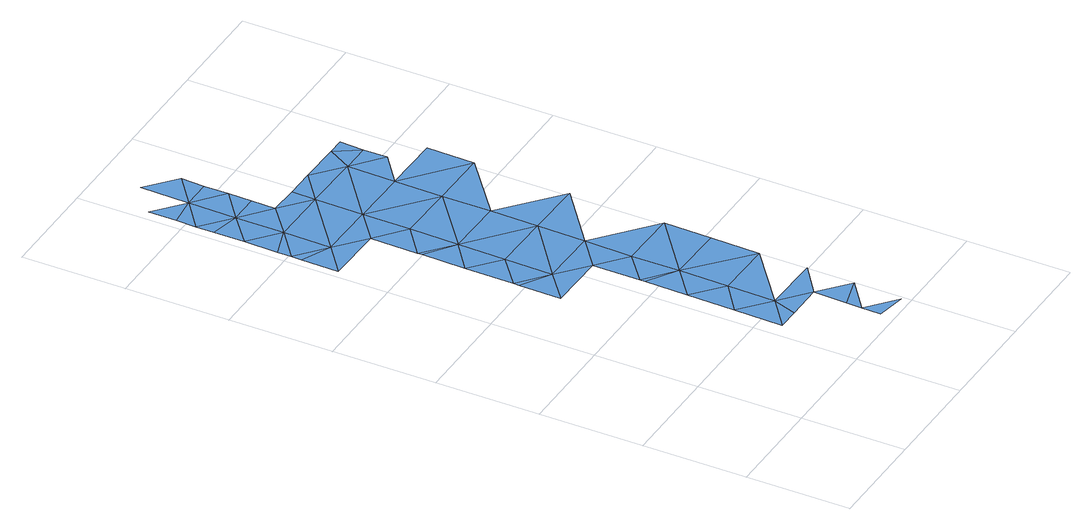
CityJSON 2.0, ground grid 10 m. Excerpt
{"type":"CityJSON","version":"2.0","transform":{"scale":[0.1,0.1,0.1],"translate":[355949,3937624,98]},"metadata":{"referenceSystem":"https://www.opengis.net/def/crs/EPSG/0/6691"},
"CityObjects":{
"waterbody1":{"type":"WaterBody","attributes":{"name":"9","class":"1140","function":"1","WaterBodyRiverFloodingRiskAttribute.description":"5","WaterBodyRiverFloodingRiskAttribute.rankOrg":"2","WaterBodyRiverFloodingRiskAttribute.adminType":"2","WaterBodyRiverFloodingRiskAttribute.scale":"L1"},"geometry":[{"type":"MultiSurface","lod":"1","boundaries":[[[0,1,2]],[[3,4,5]],[[6,7,8]],[[8,7,9]],[[2,10,0]],[[11,7,6]],[[12,13,1]],[[14,4,3]],[[15,16,14]],[[0,12,1]],[[16,15,17]],[[18,9,7]],[[10,19,0]],[[15,14,3]],[[20,9,18]],[[3,5,21]],[[22,23,13]],[[12,22,13]],[[24,25,26]],[[17,27,28]],[[23,22,29]],[[30,20,18]],[[31,30,32]],[[31,20,30]],[[27,17,15]],[[25,33,34]],[[11,35,7]],[[36,28,27]],[[22,37,29]],[[38,18,7]],[[34,33,19]],[[36,39,40]],[[41,3,21]],[[11,29,37]],[[42,32,30]],[[40,39,43]],[[44,27,15]],[[39,36,27]],[[21,32,42]],[[0,19,45]],[[35,38,7]],[[12,46,22]],[[37,35,11]],[[12,0,46]],[[47,44,15]],[[15,3,47]],[[41,21,42]],[[44,48,27]],[[49,39,27]],[[30,18,38]],[[48,49,27]],[[47,3,41]],[[50,37,22]],[[46,51,22]],[[49,52,39]],[[53,54,39]],[[51,50,22]],[[52,53,39]],[[37,50,35]],[[30,38,55]],[[42,30,56]],[[57,44,47]],[[41,42,56]],[[58,38,35]],[[30,55,56]],[[59,60,41]],[[38,58,55]],[[57,47,61]],[[59,41,56]],[[47,41,60]],[[62,56,55]],[[61,47,60]],[[62,59,56]],[[61,60,63]],[[60,59,64]],[[62,65,59]],[[66,63,60]],[[64,66,60]],[[63,66,67]]]}]}
},
"vertices":[
[143,102,4],[115,126,4],[114,79,4],[36,474,4],[8,487,4],[7,451,4],[61,265,4],[89,288,4],[61,305,4],[62,311,4],[135,79,4],[117,264,4],[144,148,4],[116,172,4],[8,497,4],[37,520,4],[8,510,4],[9,543,4],[90,334,4],[171,79,4],[62,358,4],[64,450,4],[145,195,4],[117,213,4],[198,9,3],[170,32,3],[170,14,3],[37,566,4],[9,572,4],[117,218,4],[91,380,4],[63,400,4],[63,404,4],[199,55,4],[171,47,3],[146,287,4],[9,590,4],[145,241,4],[147,333,4],[38,612,4],[10,609,4],[92,473,4],[92,427,4],[10,636,4],[65,543,4],[200,101,4],[200,147,4],[93,519,4],[66,566,4],[66,589,4],[202,240,4],[201,194,4],[66,612,4],[67,635,4],[39,659,4],[148,379,4],[148,426,4],[94,542,4],[203,332,4],[149,472,4],[150,518,4],[122,542,4],[205,425,4],[163,541,4],[178,495,4],[206,471,4],[178,518,4],[179,541,4]
]}
